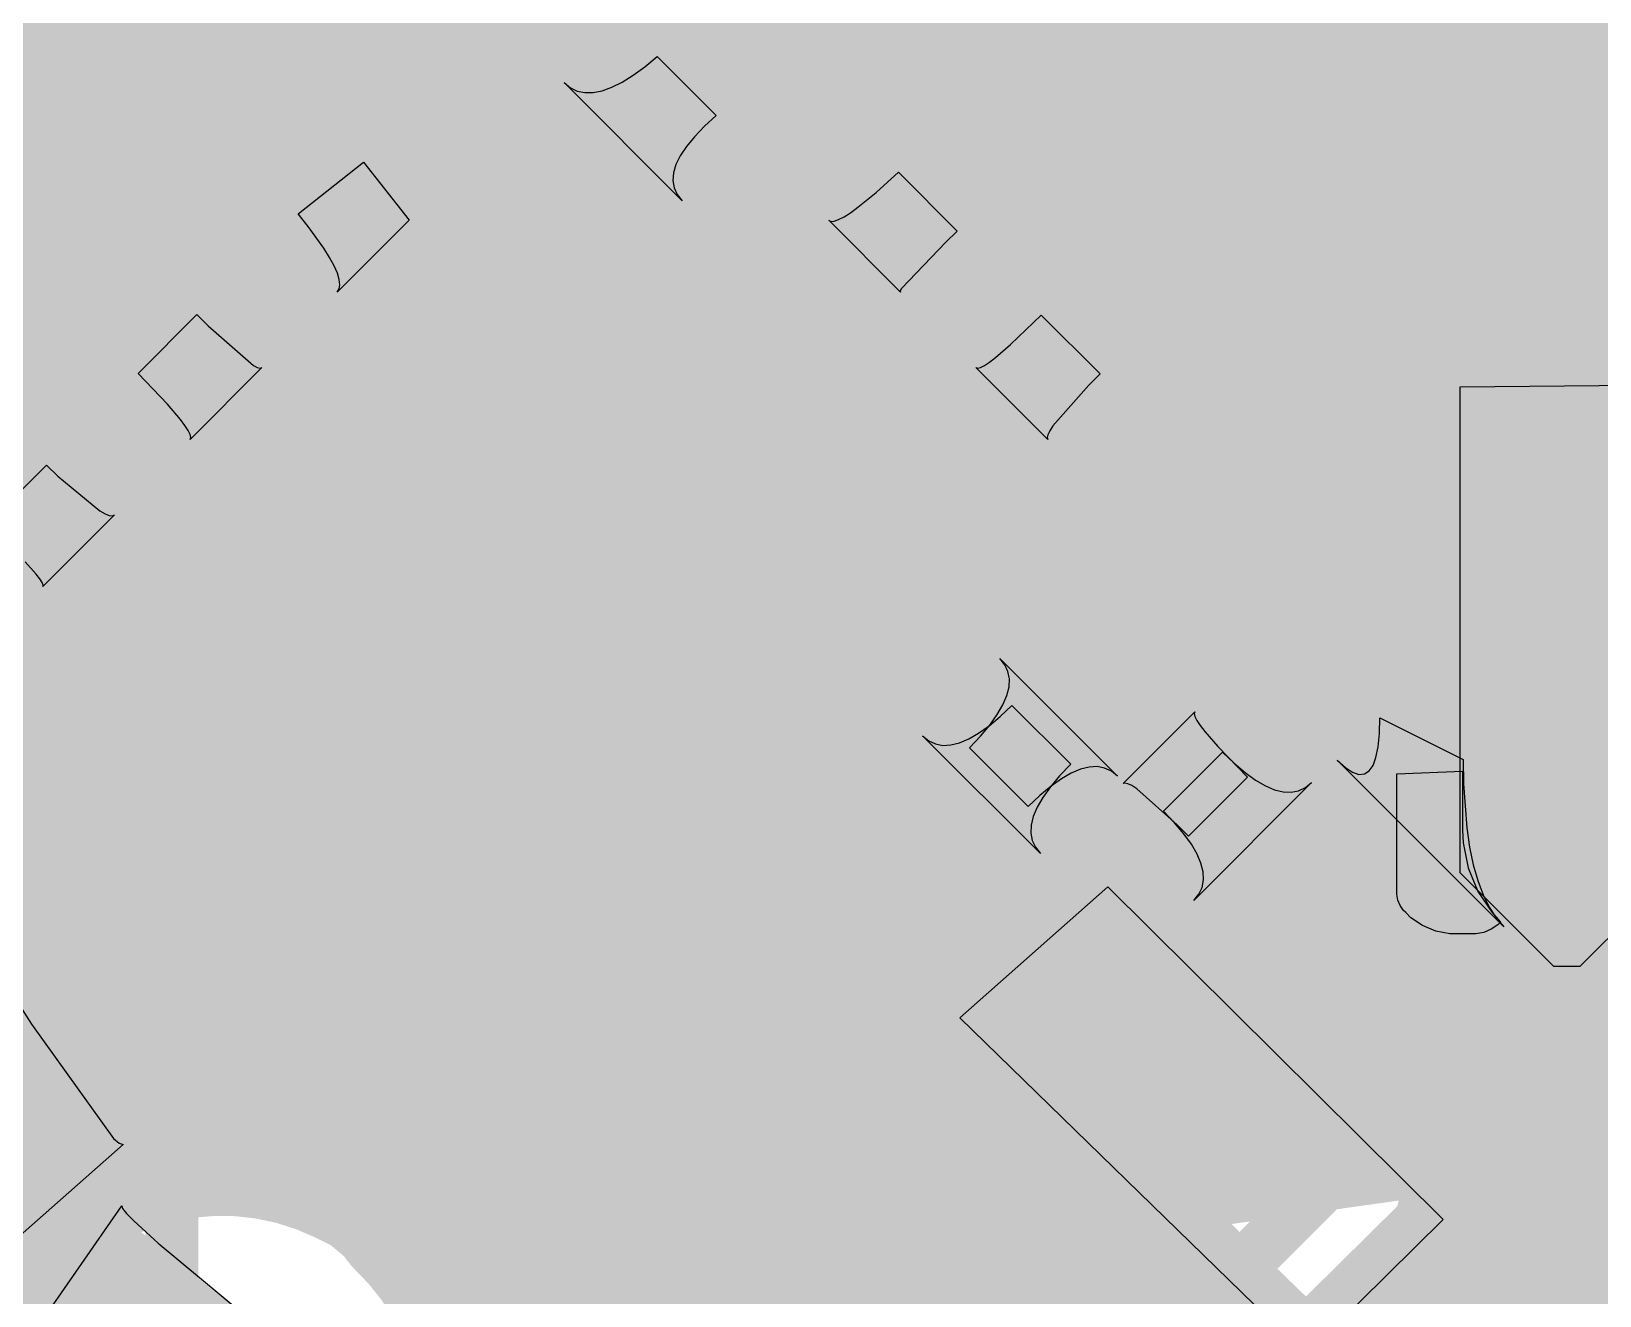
# Model space of a CAD drawing. Header units: millimetres. Extents: x 69.6 to 104.4, y 72.6 to 106.2.
# Drawn here: x 86.181 to 89.947, y 76.972 to 80.007 of the extents above; entities that cross this region are included whole.
import ezdxf

# ---------------------------------------------------------------- set-up
doc = ezdxf.new("R2010")
doc.units = ezdxf.units.MM
for name, color, linetype in [('BottomLayer', 5, 'Continuous'), ('KeepOutLayer', 6, 'Continuous'), ('MultiLayer', 9, 'Continuous'), ('TopLayer', 1, 'Continuous'), ('TopOverlay', 2, 'Continuous'), ('ViaHoleLayer', 16, 'Continuous')]:
    doc.layers.add(name, color=color, linetype=linetype)

# ---------------------------------------------------------------- blocks, each defined once
blk = doc.blocks.new('0402____3')
at = {"layer": 'TopLayer'}
for points in [[(-0.2499995, -0.2999994), (0.2499995, -0.2999994), (-0.2499995, 0.2999994), (0.2499995, 0.2999994)], [(0.7660005, -0.30000194), (1.2659995, -0.30000194), (0.7660005, 0.29999686), (1.2659995, 0.29999686)]]:
    blk.add_solid(points, dxfattribs=at)
at = {"layer": 'TopOverlay', "const_width": 0.127}
for points in [[(-0.36999926, 0.41000426), (-0.3700018, -0.4100068)], [(-0.36999926, 0.41000426), (-0.2500122, 0.41000426)], [(-0.270002, 0.41000426), (1.3400024, 0.41000172)], [(1.27000254, 0.4100068), (1.3800074, 0.4100068)], [(1.3800074, 0.4100068), (1.3800074, -0.4100068)], [(-0.3700018, -0.4100068), (-0.3400044, -0.41000172)], [(-0.3400044, -0.41000172), (-0.20000214, -0.41000426)], [(-0.31000954, -0.4100068), (1.3400024, -0.41000172)], [(1.2899898, -0.41000172), (1.3800074, -0.4100068)]]:
    blk.add_lwpolyline(points, dxfattribs=at)
at = {"layer": 'TopOverlay', "const_width": 0.0635}
for points in [[(-0.4017492599999999, 0.41000426, 1), (-0.33824926, 0.41000426, 1)], [(-0.4017492599999999, 0.41000426, 1), (-0.33824926, 0.41000426, 1)], [(-0.301752, 0.41000426, 1), (-0.238252, 0.41000426, 1)], [(-0.2817622, 0.41000426, 1), (-0.2182622, 0.41000426, 1)], [(1.23825254, 0.4100068, 1), (1.30175254, 0.4100068, 1)], [(1.3082524, 0.41000172, 1), (1.3717524, 0.41000172, 1)], [(1.3482574, 0.4100068, 1), (1.4117574, 0.4100068, 1)], [(1.3482574, 0.4100068, 1), (1.4117574, 0.4100068, 1)], [(-0.4017518, -0.4100068, 1), (-0.3382518, -0.4100068, 1)], [(-0.4017518, -0.4100068, 1), (-0.3382518, -0.4100068, 1)], [(-0.3717544, -0.41000172, 1), (-0.3082544, -0.41000172, 1)], [(-0.3717544, -0.41000172, 1), (-0.3082544, -0.41000172, 1)], [(-0.34175954, -0.4100068, 1), (-0.27825954, -0.4100068, 1)], [(-0.23175214, -0.41000426, 1), (-0.16825214, -0.41000426, 1)], [(1.2582398, -0.41000172, 1), (1.3217398, -0.41000172, 1)], [(1.3082524, -0.41000172, 1), (1.3717524, -0.41000172, 1)], [(1.3482574, -0.4100068, 1), (1.4117574, -0.4100068, 1)], [(1.3482574, -0.4100068, 1), (1.4117574, -0.4100068, 1)]]:
    blk.add_lwpolyline(points, format="xyb", close=True, dxfattribs=at)
blk = doc.blocks.new('0402____14')
at = {"layer": 'TopLayer'}
for points in [[(-0.2499995, -0.2999994), (0.2499995, -0.2999994), (-0.2499995, 0.2999994), (0.2499995, 0.2999994)], [(0.7660005, -0.30000194), (1.2659995, -0.30000194), (0.7660005, 0.29999686), (1.2659995, 0.29999686)]]:
    blk.add_solid(points, dxfattribs=at)
at = {"layer": 'TopOverlay', "const_width": 0.127}
for points in [[(-0.36999926, 0.41000426), (-0.3700018, -0.4100068)], [(-0.36999926, 0.41000426), (-0.2500122, 0.41000426)], [(-0.270002, 0.41000426), (1.3400024, 0.41000172)], [(1.27000254, 0.4100068), (1.3800074, 0.4100068)], [(1.3800074, 0.4100068), (1.3800074, -0.4100068)], [(-0.3700018, -0.4100068), (-0.3400044, -0.41000172)], [(-0.3400044, -0.41000172), (-0.20000214, -0.41000426)], [(-0.31000954, -0.4100068), (1.3400024, -0.41000172)], [(1.2899898, -0.41000172), (1.3800074, -0.4100068)]]:
    blk.add_lwpolyline(points, dxfattribs=at)
at = {"layer": 'TopOverlay', "const_width": 0.0635}
for points in [[(-0.4017492599999999, 0.41000426, 1), (-0.33824926, 0.41000426, 1)], [(-0.4017492599999999, 0.41000426, 1), (-0.33824926, 0.41000426, 1)], [(-0.301752, 0.41000426, 1), (-0.238252, 0.41000426, 1)], [(-0.2817622, 0.41000426, 1), (-0.2182622, 0.41000426, 1)], [(1.23825254, 0.4100068, 1), (1.30175254, 0.4100068, 1)], [(1.3082524, 0.41000172, 1), (1.3717524, 0.41000172, 1)], [(1.3482574, 0.4100068, 1), (1.4117574, 0.4100068, 1)], [(1.3482574, 0.4100068, 1), (1.4117574, 0.4100068, 1)], [(-0.4017518, -0.4100068, 1), (-0.3382518, -0.4100068, 1)], [(-0.4017518, -0.4100068, 1), (-0.3382518, -0.4100068, 1)], [(-0.3717544, -0.41000172, 1), (-0.3082544, -0.41000172, 1)], [(-0.3717544, -0.41000172, 1), (-0.3082544, -0.41000172, 1)], [(-0.34175954, -0.4100068, 1), (-0.27825954, -0.4100068, 1)], [(-0.23175214, -0.41000426, 1), (-0.16825214, -0.41000426, 1)], [(1.2582398, -0.41000172, 1), (1.3217398, -0.41000172, 1)], [(1.3082524, -0.41000172, 1), (1.3717524, -0.41000172, 1)], [(1.3482574, -0.4100068, 1), (1.4117574, -0.4100068, 1)], [(1.3482574, -0.4100068, 1), (1.4117574, -0.4100068, 1)]]:
    blk.add_lwpolyline(points, format="xyb", close=True, dxfattribs=at)
blk = doc.blocks.new('0402____24')
at = {"layer": 'TopLayer'}
for points in [[(-0.2499995, -0.2999994), (0.2499995, -0.2999994), (-0.2499995, 0.2999994), (0.2499995, 0.2999994)], [(0.7660005, -0.30000194), (1.2659995, -0.30000194), (0.7660005, 0.29999686), (1.2659995, 0.29999686)]]:
    blk.add_solid(points, dxfattribs=at)
at = {"layer": 'TopOverlay', "const_width": 0.127}
for points in [[(-0.36999926, 0.41000426), (-0.2500122, 0.41000426)], [(-0.36999926, -0.4100068), (-0.36999926, 0.41000426)], [(-0.270002, 0.41000426), (1.3400024, 0.41000172)], [(1.27000254, 0.41000426), (1.3800074, 0.41000426)], [(1.3800074, -0.4100068), (1.3800074, 0.41000426)], [(-0.36999926, -0.4100068), (-0.3400044, -0.41000172)], [(-0.3400044, -0.41000172), (-0.20000214, -0.41000426)], [(-0.31000954, -0.4100068), (1.3400024, -0.41000426)], [(1.28999234, -0.41000172), (1.3800074, -0.4100068)]]:
    blk.add_lwpolyline(points, dxfattribs=at)
at = {"layer": 'TopOverlay', "const_width": 0.0635}
for points in [[(-0.4017492599999999, 0.41000426, 1), (-0.33824926, 0.41000426, 1)], [(-0.4017492599999999, 0.41000426, 1), (-0.33824926, 0.41000426, 1)], [(-0.301752, 0.41000426, 1), (-0.238252, 0.41000426, 1)], [(-0.2817622, 0.41000426, 1), (-0.2182622, 0.41000426, 1)], [(1.23825254, 0.41000426, 1), (1.30175254, 0.41000426, 1)], [(1.3082524, 0.41000172, 1), (1.3717524, 0.41000172, 1)], [(1.3482574, 0.41000426, 1), (1.4117574, 0.41000426, 1)], [(1.3482574, 0.41000426, 1), (1.4117574, 0.41000426, 1)], [(-0.4017492599999999, -0.4100068, 1), (-0.33824926, -0.4100068, 1)], [(-0.4017492599999999, -0.4100068, 1), (-0.33824926, -0.4100068, 1)], [(-0.3717544, -0.41000172, 1), (-0.3082544, -0.41000172, 1)], [(-0.3717544, -0.41000172, 1), (-0.3082544, -0.41000172, 1)], [(-0.34175954, -0.4100068, 1), (-0.27825954, -0.4100068, 1)], [(-0.23175214, -0.41000426, 1), (-0.16825214, -0.41000426, 1)], [(1.25824234, -0.41000172, 1), (1.32174234, -0.41000172, 1)], [(1.3082524, -0.41000426, 1), (1.3717524, -0.41000426, 1)], [(1.3482574, -0.4100068, 1), (1.4117574, -0.4100068, 1)], [(1.3482574, -0.4100068, 1), (1.4117574, -0.4100068, 1)]]:
    blk.add_lwpolyline(points, format="xyb", close=True, dxfattribs=at)
blk = doc.blocks.new('LGA12_27')
at = {"layer": 'TopLayer'}
for points in [[(-0.37497766, 0.6375171399999999), (-0.12499086, 0.6375171399999999), (-0.37497766, 1.08750354), (-0.12499086, 1.08750354)], [(0.12496292, 0.6375171399999999), (0.37494972, 0.6375171399999999), (0.12496292, 1.08750354), (0.37494972, 1.08750354)], [(-0.6374892, 0.6250178), (-0.6374892, 0.8750045999999999), (-1.0874756, 0.6250178), (-1.0874756, 0.8750045999999999)], [(1.08749846, 0.62501526), (1.08749846, 0.8750020599999999), (0.6375120599999999, 0.62501526), (0.6375120599999999, 0.8750020599999999)], [(-0.63754508, 0.12499086), (-0.63754508, 0.37497766), (-1.08753148, 0.12499086), (-1.08753148, 0.37497766)], [(1.08749846, 0.12501626), (1.08749846, 0.37500306), (0.6375120599999999, 0.12501626), (0.6375120599999999, 0.37500306)], [(-0.63754254, -0.37497766), (-0.63754254, -0.12499086), (-1.08752894, -0.37497766), (-1.08752894, -0.12499086)], [(1.08747306, -0.3750055999999999), (1.08747306, -0.1250188), (0.63748666, -0.3750055999999999), (0.63748666, -0.1250188)], [(-0.6375171399999999, -0.8749766599999999), (-0.6375171399999999, -0.62498986), (-1.08750354, -0.8749766599999999), (-1.08750354, -0.62498986)], [(-0.12502134, -0.6375145999999999), (-0.37500814, -0.6375145999999999), (-0.12502134, -1.087501), (-0.37500814, -1.087501)], [(0.37500306, -0.6375145999999999), (0.12501626, -0.6375145999999999), (0.37500306, -1.087501), (0.12501626, -1.087501)], [(1.087501, -0.8749766599999999), (1.087501, -0.62498986), (0.6375145999999999, -0.8749766599999999), (0.6375145999999999, -0.62498986)]]:
    blk.add_solid(points, dxfattribs=at)
at = {"layer": 'TopOverlay', "const_width": 0.0999998}
for points in [[(-1.1500104, -1.15000786), (-1.14999008, 1.1500104)], [(-1.14999008, 1.1500104), (1.15000786, 1.1500104)], [(1.14996214, -1.14999262), (1.15000786, 1.1500104)], [(-1.1500104, -1.15000786), (1.14996214, -1.14999262)]]:
    blk.add_lwpolyline(points, dxfattribs=at)
at = {"layer": 'TopOverlay'}
for points, const_width in [([(1.12500918, 1.1500104, 1), (1.17500654, 1.1500104, 1)], 0.0499999), ([(1.12500918, 1.1500104, 1), (1.17500654, 1.1500104, 1)], 0.0499999), ([(-1.40000228, 0.8000009399999999, 1), (-1.60000188, 0.8000009399999999, 1)], 0.254), ([(-1.46350228, 0.8000009399999999, 1), (-1.33650228, 0.8000009399999999, 1)], 0.127)]:
    blk.add_lwpolyline(points, format="xyb", close=True, dxfattribs=dict(at, const_width=const_width))
blk = doc.blocks.new('CR2032_B_31')
at = {"layer": 'BottomLayer', "const_width": 8.49999824}
blk.add_lwpolyline([(-4.25000166, 2.54e-06, 1), (4.249996579999999, 2.54e-06, 1)], format="xyb", close=True, dxfattribs=at)

msp = doc.modelspace()

# ---------------------------------------------------------------- linework, layer by layer
at = {"layer": 'BottomLayer'}
for points, const_width in [([(83.49471998, 77.27221019999999), (96.7358492, 90.51333942)], 0.1999996), ([(79.54329786, 90.44478482), (91.66594061999999, 78.32214205999999)], 0.1999996), ([(83.72023641999999, 77.21488493999999), (96.87314635999999, 90.36779487999999)], 0.1999996), ([(79.44032879999999, 90.26491218), (91.35621809999999, 78.34902288)], 0.1999996), ([(83.9493368, 77.16114361999999), (97.01044352, 90.22225033999999)], 0.1999996), ([(79.33736228, 90.08503699999999), (91.15017329999999, 78.27222597999999)], 0.1999996), ([(84.18214812, 77.11111324), (97.14774067999998, 90.07670579999998)], 0.1999996), ([(84.37357521999999, 77.01969864), (97.28503784, 89.93116126)], 0.1999996), ([(79.23439322, 89.90516436), (90.99363056, 78.14592702)], 0.1999996), ([(84.48026537999999, 76.8435471), (97.42233753999999, 89.78561925999999)], 0.1999996), ([(79.15660826, 89.70010762), (90.84539362, 78.01132226)], 0.1999996), ([(84.45603123999999, 76.53647126), (97.55963469999999, 89.64007471999999)], 0.1999996), ([(79.10960048, 89.46427369999999), (90.69715667999999, 77.87671749999998)], 0.1999996), ([(84.44929262, 76.24689093999999), (97.69693185999999, 89.49453017999998)], 0.1999996), ([(84.69268557999999, 76.2074422), (97.83422902, 89.34898564)], 0.1999996), ([(79.06259016, 89.22844232), (90.54891973999999, 77.74211274)], 0.1999996), ([(84.94010698, 76.1720219), (97.97152872, 89.20344363999999)], 0.1999996), ([(85.19172446, 76.14079767999999), (98.10882588, 89.05789909999999)], 0.1999996), ([(79.01558238, 88.9926084), (90.4006828, 77.60750798)], 0.1999996), ([(86.59595329999999, 77.26218482), (98.24612304, 88.91235456)], 0.1999996), ([(78.9685746, 88.75677448), (90.20105912, 77.52428995999999)], 0.1999996), ([(86.84443642, 77.22782624), (98.38342019999999, 88.76681002)], 0.1999996), ([(87.03696334, 77.13751146), (98.52071735999999, 88.62126547999999)], 0.1999996), ([(78.92156428, 88.5209431), (89.98552234, 77.45698503999999)], 0.1999996), ([(78.8745565, 88.28510917999999), (89.76998556, 77.38968012)], 0.1999996), ([(78.82754618, 88.0492778), (89.55445131999998, 77.32237265999998)], 0.1999996), ([(78.7805384, 87.81344388), (89.31395904, 77.28002323999999)], 0.1999996), ([(78.73353062, 87.57760995999999), (89.06592042, 77.24522015999999)], 0.1999996), ([(87.28308934, 77.10079576), (97.67790472, 87.49561114)], 0.1999996), ([(78.6865203, 87.34177858), (88.8178818, 77.21041708)], 0.1999996), ([(87.55570245999999, 77.09056718), (97.69333267999998, 87.2281974)], 0.1999996), ([(78.67452388, 87.0709333), (88.56984064, 77.17561654)], 0.1999996), ([(87.82831558, 77.08033859999999), (97.76667518, 87.0186982)], 0.1999996), ([(88.14712114, 77.11630246), (97.87866378, 86.8478451)], 0.1999996), ([(78.69277123999998, 86.76984424), (88.32180201999999, 77.14081345999999)], 0.1999996), ([(88.47612733999999, 77.16246696), (98.02400258, 86.7103422)], 0.1999996), ([(88.805131, 77.20862892), (98.20525698, 86.6087549)], 0.1999996), ([(89.46314086, 77.30095537999999), (98.72339919999999, 86.56121372)], 0.1999996), ([(89.86409256, 77.41906537999999), (99.01500898, 86.5699818)], 0.1999996), ([(89.1341372, 77.25479341999998), (98.42624205999999, 86.54689828)], 0.1999996), ([(78.7110186, 86.46875517999999), (88.0737634, 77.10601038)], 0.1999996), ([(78.72926595999999, 86.16766611999999), (87.81613628, 77.08079579999999)], 0.1999996), ([(78.74751332, 85.86657706), (87.52226843999999, 77.09182193999999)], 0.1999996), ([(78.67421399999999, 85.65703468), (87.2284006, 77.10284808)], 0.1999996), ([(78.46297743999999, 85.58542953999999), (86.80900849999999, 77.23939847999999)], 0.1999996), ([(78.25174088, 85.51382439999999), (86.51479268, 77.25077259999999)], 0.1999996), ([(78.04050686, 85.44221671999999), (86.31402854, 77.16869504)], 0.1999996), ([(77.82779964, 85.37208224), (86.1654995, 77.03438238)], 0.1999996), ([(89.50440824, 77.30674658), (90.36563842, 77.57568432)], 0.1999996), ([(87.87762968, 77.07848948), (89.50440824, 77.30674658)], 0.1999996), ([(86.90494176, 77.20217224), (87.09772776, 77.10775027999999)], 0.1999996), ([(89.63727055999999, 76.71547267999999), (90.67296064, 77.03889088)], 0.499999), ([(87.09772776, 77.10775027999999), (87.87762968, 77.07848948)], 0.1999996)]:
    msp.add_lwpolyline(points, dxfattribs=dict(at, const_width=const_width))
for points, const_width in [([(87.52305838, 78.60328704, 1), (87.74805665999999, 78.60328704, 1)], 0.22499828), ([(87.53438677999999, 77.90877484, 1), (87.75938506, 77.90877484, 1)], 0.22499828), ([(89.93552243999999, 77.45698503999999, 1), (90.03552223999999, 77.45698503999999, 1)], 0.0999998), ([(89.81409265999999, 77.41906537999999, 1), (89.91409245999999, 77.41906537999999, 1)], 0.0999998), ([(89.71998565999999, 77.38968012, 1), (89.81998546, 77.38968012, 1)], 0.0999998), ([(89.41314095999999, 77.30095537999999, 1), (89.51314076, 77.30095537999999, 1)], 0.0999998), ([(89.45440833999999, 77.30674658, 1), (89.55440813999999, 77.30674658, 1)], 0.0999998), ([(89.45440833999999, 77.30674658, 1), (89.55440813999999, 77.30674658, 1)], 0.0999998), ([(89.50445142, 77.32237265999998, 1), (89.60445122, 77.32237265999998, 1)], 0.0999998), ([(86.5459534, 77.26218482, 1), (86.6459532, 77.26218482, 1)], 0.0999998), ([(89.26395914, 77.28002323999999, 1), (89.36395893999999, 77.28002323999999, 1)], 0.0999998), ([(86.46479278, 77.25077259999999, 1), (86.56479257999999, 77.25077259999999, 1)], 0.0999998), ([(86.7590086, 77.23939847999999, 1), (86.8590084, 77.23939847999999, 1)], 0.0999998), ([(86.79443651999999, 77.22782624, 1), (86.89443632, 77.22782624, 1)], 0.0999998), ([(89.01592052, 77.24522015999999, 1), (89.11592032, 77.24522015999999, 1)], 0.0999998), ([(89.0841373, 77.25479341999998, 1), (89.1841371, 77.25479341999998, 1)], 0.0999998), ([(86.85494186, 77.20217224, 1), (86.95494165999999, 77.20217224, 1)], 0.0999998), ([(86.85494186, 77.20217224, 1), (86.95494165999999, 77.20217224, 1)], 0.0999998), ([(88.7551311, 77.20862892, 1), (88.85513089999999, 77.20862892, 1)], 0.0999998), ([(88.76788189999999, 77.21041708, 1), (88.8678817, 77.21041708, 1)], 0.0999998), ([(86.26402863999999, 77.16869504, 1), (86.36402844, 77.16869504, 1)], 0.0999998), ([(88.42612744, 77.16246696, 1), (88.52612724, 77.16246696, 1)], 0.0999998), ([(88.51984073999999, 77.17561654, 1), (88.61984054, 77.17561654, 1)], 0.0999998), ([(86.98696344, 77.13751146, 1), (87.08696323999999, 77.13751146, 1)], 0.0999998), ([(87.04772786, 77.10775027999999, 1), (87.14772765999999, 77.10775027999999, 1)], 0.0999998), ([(87.04772786, 77.10775027999999, 1), (87.14772765999999, 77.10775027999999, 1)], 0.0999998), ([(88.02376349999999, 77.10601038, 1), (88.1237633, 77.10601038, 1)], 0.0999998), ([(88.09712124, 77.11630246, 1), (88.19712103999998, 77.11630246, 1)], 0.0999998), ([(88.27180212, 77.14081345999999, 1), (88.37180192, 77.14081345999999, 1)], 0.0999998), ([(87.1784007, 77.10284808, 1), (87.2784005, 77.10284808, 1)], 0.0999998), ([(87.23308943999999, 77.10079576, 1), (87.33308923999999, 77.10079576, 1)], 0.0999998), ([(87.47226854, 77.09182193999999, 1), (87.57226834, 77.09182193999999, 1)], 0.0999998), ([(87.50570255999999, 77.09056718, 1), (87.60570236, 77.09056718, 1)], 0.0999998), ([(87.76613637999999, 77.08079579999999, 1), (87.86613618, 77.08079579999999, 1)], 0.0999998), ([(87.77831568, 77.08033859999999, 1), (87.87831548, 77.08033859999999, 1)], 0.0999998), ([(87.82762978, 77.07848948, 1), (87.92762957999999, 77.07848948, 1)], 0.0999998), ([(87.82762978, 77.07848948, 1), (87.92762957999999, 77.07848948, 1)], 0.0999998), ([(86.11549959999999, 77.03438238, 1), (86.2154994, 77.03438238, 1)], 0.0999998)]:
    msp.add_lwpolyline(points, format="xyb", close=True, dxfattribs=dict(at, const_width=const_width))
at = {"layer": 'BottomLayer', "const_width": 0.1999996}
msp.add_lwpolyline([(86.03682309999999, 76.70305207999999, -0.5316124251713423), (86.90494176, 77.20217224)], format="xyb", dxfattribs=at)
at = {"layer": 'KeepOutLayer', "const_width": 0.127}
msp.add_lwpolyline([(100.13922568, 86.26849396, -0.404026225835157), (83.96924532, 75.96707946)], format="xyb", dxfattribs=at)
at = {"layer": 'MultiLayer', "const_width": 0.22499828}
for points in [[(87.52305838, 78.60328704, 1), (87.74805665999999, 78.60328704, 1)], [(87.53438677999999, 77.90877484, 1), (87.75938506, 77.90877484, 1)]]:
    msp.add_lwpolyline(points, format="xyb", close=True, dxfattribs=at)
at = {"layer": 'TopLayer'}
for p, q in [((87.62610618, 79.90182902), (87.65420366, 79.92244111999999)), ((87.65420366, 79.92244111999999), (87.68394198, 79.94714262)), ((87.68394198, 79.94714262), (87.82567652, 79.80540807999999)), ((87.74388597999999, 79.60067138), (87.46041944, 79.88413792)), ((87.46041944, 79.88413792), (87.47538512, 79.8720399)), ((87.57483374, 79.87287302), (87.59964953999999, 79.88530632)), ((87.59964953999999, 79.88530632), (87.62610618, 79.90182902)), ((87.47538512, 79.8720399), (87.49199164, 79.8640262)), ((87.49199164, 79.8640262), (87.510239, 79.86010444)), ((87.510239, 79.86010444), (87.53012974, 79.86027207999999)), ((87.53012974, 79.86027207999999), (87.55166132, 79.86452912)), ((87.55166132, 79.86452912), (87.57483374, 79.87287302)), ((87.82567652, 79.80540807999999), (87.79735552, 79.77928926)), ((87.79735552, 79.77928926), (87.77350999999999, 79.75442519999999)), ((87.75413996, 79.7308159), (87.7392454, 79.70846135999999)), ((87.77350999999999, 79.75442519999999), (87.75413996, 79.7308159)), ((86.82197519999998, 79.56889089999999), (86.97853826, 79.69334836)), ((86.97853826, 79.69334836), (87.08801734, 79.55370424)), ((87.7392454, 79.70846135999999), (87.72882886000001, 79.68735904)), ((87.7228878, 79.66751401999998), (87.72142222, 79.64892121999999)), ((87.72882886000001, 79.68735904), (87.7228878, 79.66751401999998)), ((88.20961783999999, 79.62067387999998), (88.26315595999999, 79.66889324)), ((88.26315595999999, 79.66889324), (88.40466698, 79.52738221999999)), ((87.72142222, 79.64892121999999), (87.72443466, 79.63158317999999)), ((87.72443466, 79.63158317999999), (87.73192257999999, 79.6154999)), ((88.16610256, 79.58504276), (88.20961783999999, 79.62067387999998)), ((87.73192257999999, 79.6154999), (87.74388597999999, 79.60067138)), ((88.14810412, 79.57194906), (88.16610256, 79.58504276)), ((86.84550576, 79.53899002), (86.82197519999998, 79.56889089999999)), ((87.08801734, 79.55370424), (86.9155615, 79.3812484)), ((88.26815721999999, 79.38123062), (88.09570138, 79.55368646)), ((88.09570138, 79.55368646), (88.10117, 79.55104485999999)), ((88.10117, 79.55104485999999), (88.10914306, 79.55155031999999)), ((88.10914306, 79.55155031999999), (88.11962564, 79.55520283999999)), ((88.11962564, 79.55520283999999), (88.13261012, 79.56200242)), ((88.13261012, 79.56200242), (88.14810412, 79.57194906)), ((86.88312062, 79.48661014), (86.84550576, 79.53899002)), ((88.40466698, 79.52738221999999), (88.37695557999999, 79.50139039999999)), ((86.89720492, 79.46413367999999), (86.88312062, 79.48661014)), ((88.37695557999999, 79.50139039999999), (88.270461, 79.39023492)), ((86.90813708, 79.44413118), (86.89720492, 79.46413367999999)), ((86.91592218, 79.42660518), (86.90813708, 79.44413118)), ((86.92055513999999, 79.41155314), (86.91592218, 79.42660518)), ((86.92037479999999, 79.38887602), (86.92204104, 79.3989776)), ((86.92204104, 79.3989776), (86.92055513999999, 79.41155314)), ((88.270461, 79.39023492), (88.26774574, 79.38446911999999)), ((86.9155615, 79.3812484), (86.92037479999999, 79.38887602)), ((88.26774574, 79.38446911999999), (88.26815721999999, 79.38123062)), ((86.43732776, 79.18585128), (86.57874987999999, 79.3272734)), ((86.57874987999999, 79.3272734), (86.60566118, 79.30044592)), ((88.53262964, 79.25535076), (88.60615247999999, 79.32607706)), ((88.60615247999999, 79.32607706), (88.74757206, 79.18465747999998)), ((86.60566118, 79.30044592), (86.71421824, 79.20535848)), ((88.49620603999999, 79.22389032), (88.53262964, 79.25535076)), ((86.71421824, 79.20535848), (86.72349432, 79.20049184)), ((88.46045554, 79.20024545999999), (88.46985608, 79.20498764)), ((88.46985608, 79.20498764), (88.48177122, 79.21287179999999)), ((88.48177122, 79.21287179999999), (88.49620603999999, 79.22389032)), ((86.50770861999999, 79.11198554), (86.43732776, 79.18585128)), ((86.73448744, 79.20017179999999), (86.5620316, 79.02771596)), ((86.72349432, 79.20049184), (86.73025071999999, 79.19876464)), ((86.73025071999999, 79.19876464), (86.73448744, 79.20017179999999)), ((88.62166934, 79.02771849999999), (88.4492135, 79.20017434)), ((88.4492135, 79.20017434), (88.45357722, 79.19864018)), ((88.45357722, 79.19864018), (88.46045554, 79.20024545999999)), ((88.74757206, 79.18465747999998), (88.72085888, 79.15763188)), ((88.72085888, 79.15763188), (88.6343668, 79.06027621999999)), ((89.61261223999999, 79.15406318), (90.05391945999999, 79.1580967)), ((89.61261223999999, 77.98667156), (89.61261223999999, 79.15406318)), ((86.53893029999999, 79.07532318), (86.50770861999999, 79.11198554)), ((86.54982944, 79.06076898), (86.53893029999999, 79.07532318)), ((86.55758913999999, 79.04872938), (86.54982944, 79.06076898)), ((88.6343668, 79.06027621999999), (88.62648263999999, 79.04836107999999)), ((86.56221194, 79.03920946), (86.55758913999999, 79.04872938)), ((86.5620316, 79.02771596), (86.56369022, 79.03220413999999)), ((86.56369022, 79.03220413999999), (86.56221194, 79.03920946)), ((88.62174046, 79.03896054), (88.62013517999999, 79.03208222)), ((88.62013517999999, 79.03208222), (88.62166934, 79.02771849999999)), ((88.62648263999999, 79.04836107999999), (88.62174046, 79.03896054)), ((86.07554286, 78.82395462), (86.21700562, 78.96541737999999)), ((86.21700562, 78.96541737999999), (86.24469669999999, 78.93938238)), ((86.24469669999999, 78.93938238), (86.34549659999999, 78.85638787999999)), ((86.38095245999999, 78.84660125999999), (86.20849661999999, 78.67414541999999)), ((86.34549659999999, 78.85638787999999), (86.35812548, 78.84922508)), ((86.35812548, 78.84922508), (86.36824483999999, 78.84520426)), ((86.36824483999999, 78.84520426), (86.37585468, 78.8443305)), ((86.37585468, 78.8443305), (86.38095245999999, 78.84660125999999)), ((86.19287815999999, 78.70376943999999), (86.1662869, 78.73373127999999)), ((86.2014786, 78.69257565999999), (86.19287815999999, 78.70376943999999)), ((86.20694721999999, 78.68390663999999), (86.2014786, 78.69257565999999)), ((86.20928656, 78.67776491999999), (86.20694721999999, 78.68390663999999)), ((86.20849661999999, 78.67414541999999), (86.20928656, 78.67776491999999)), ((88.51859359999999, 78.48679502), (88.50659463999999, 78.50166671999999)), ((88.50659463999999, 78.50166671999999), (88.78943634, 78.21882502)), ((88.52630758, 78.4704679), (88.51859359999999, 78.48679502)), ((88.52973404, 78.45268281999999), (88.52630758, 78.4704679)), ((88.52887806, 78.43343977999999), (88.52973404, 78.45268281999999)), ((88.51430354, 78.39058236), (88.52373456, 78.41273878)), ((88.52373456, 78.41273878), (88.52887806, 78.43343977999999)), ((88.50058754, 78.36696798), (88.51430354, 78.39058236)), ((88.50748618, 78.36255346), (88.53547444, 78.3891244)), ((88.53547444, 78.3891244), (88.67689401999999, 78.24770482)), ((88.80279927999999, 78.2011517), (88.97525512, 78.37360754)), ((88.97525512, 78.37360754), (88.97372096, 78.36924382)), ((88.45588608, 78.32226651999999), (88.48095842, 78.3402675)), ((88.4603006, 78.31536788), (88.48258655999999, 78.34189563999999)), ((88.48095842, 78.3402675), (88.50748618, 78.36255346)), ((88.48258655999999, 78.34189563999999), (88.50058754, 78.36696798)), ((88.97372096, 78.36924382), (88.97532624, 78.3623655)), ((88.97532624, 78.3623655), (88.98006842, 78.35296496)), ((88.98006842, 78.35296496), (88.98795258, 78.34104982)), ((88.98795258, 78.34104982), (88.9989711, 78.32661499999999)), ((89.4182616, 78.3215096), (89.41928268, 78.35930734)), ((89.41928268, 78.35930734), (89.61928228, 78.25930754)), ((88.60402904, 78.03341772), (88.32118734, 78.31625942)), ((88.32118734, 78.31625942), (88.33605904, 78.30426046)), ((88.33605904, 78.30426046), (88.35238616, 78.29654648)), ((88.38941428, 78.293976), (88.41011527999999, 78.29911949999999)), ((88.41011527999999, 78.29911949999999), (88.4322717, 78.30855052)), ((88.4322717, 78.30855052), (88.45588608, 78.32226651999999)), ((88.43372966, 78.28737962), (88.4603006, 78.31536788)), ((88.9989711, 78.32661499999999), (89.03043154, 78.2901914)), ((89.41519582, 78.28984088), (89.4182616, 78.3215096)), ((88.35238616, 78.29654648), (88.37017123999999, 78.29312002)), ((88.37017123999999, 78.29312002), (88.38941428, 78.293976)), ((88.57514924, 78.14596003999999), (88.43372966, 78.28737962)), ((88.89977393999999, 78.13521329999999), (89.04119352, 78.27663288)), ((89.03043154, 78.2901914), (89.10115784, 78.21666855999999)), ((89.04119352, 78.27663288), (89.06918178, 78.25006194)), ((89.40293777999999, 78.24489304), (89.41008787999999, 78.26430372)), ((89.41008787999999, 78.26430372), (89.41519582, 78.28984088)), ((88.67689401999999, 78.24770482), (88.65032307999999, 78.21971656)), ((88.67835197999999, 78.22653392), (88.65473759999999, 78.21281791999999)), ((88.70050839999999, 78.23596493999999), (88.67835197999999, 78.22653392)), ((88.7212094, 78.24110843999999), (88.70050839999999, 78.23596493999999)), ((88.74045243999998, 78.24196442), (88.7212094, 78.24110843999999)), ((88.75823752, 78.23853795999999), (88.74045243999998, 78.24196442)), ((88.77456464, 78.23082398), (88.75823752, 78.23853795999999)), ((88.78943634, 78.21882502), (88.77456464, 78.23082398)), ((89.06918178, 78.25006194), (89.09570953999999, 78.22777597999999)), ((89.09570953999999, 78.22777597999999), (89.12078188, 78.209775)), ((89.71712562, 77.85715188), (89.31712642, 78.25715108)), ((89.31712642, 78.25715108), (89.3365371, 78.23978509999999)), ((89.3365371, 78.23978509999999), (89.35390308, 78.22854814)), ((89.35390308, 78.22854814), (89.36922689999999, 78.2234402)), ((89.36922689999999, 78.2234402), (89.38250602, 78.22446382)), ((89.38250602, 78.22446382), (89.39374297999998, 78.23161392)), ((89.39374297999998, 78.23161392), (89.40293777999999, 78.24489304)), ((89.46009031999999, 78.22497436), (89.6179564, 78.23091287999999)), ((89.46009031999999, 77.94302928), (89.46009031999999, 78.22497436)), ((89.6179564, 78.23091287999999), (89.6179564, 78.08952886)), ((89.61928228, 78.25930754), (89.62026017999999, 78.20050908)), ((88.62966526, 78.19481694), (88.6031375, 78.17253098)), ((88.62803711999999, 78.1931888), (88.61003614, 78.16811646)), ((88.65032307999999, 78.21971656), (88.62803711999999, 78.1931888)), ((88.65473759999999, 78.21281791999999), (88.62966526, 78.19481694)), ((88.80716299999999, 78.20268586), (88.80279927999999, 78.2011517)), ((88.81404131999999, 78.20108058), (88.80716299999999, 78.20268586)), ((88.82344185999999, 78.1963384), (88.81404131999999, 78.20108058)), ((88.83535699999999, 78.18845424), (88.82344185999999, 78.1963384)), ((88.93271265999999, 78.10196216), (88.83535699999999, 78.18845424)), ((89.10115784, 78.21666855999999), (88.95973826, 78.07524898)), ((89.25548062, 78.2037679), (88.97263892, 77.9209262)), ((89.12078188, 78.209775), (89.14439626, 78.19605899999999)), ((89.14439626, 78.19605899999999), (89.16655268, 78.18662798)), ((89.16655268, 78.18662798), (89.18725368, 78.18148448)), ((89.2242818, 78.18405496), (89.24060891999999, 78.19176894)), ((89.24060891999999, 78.19176894), (89.25548062, 78.2037679)), ((89.62026017999999, 78.20050908), (89.62808845999999, 78.09530228)), ((88.6031375, 78.17253098), (88.57514924, 78.14596003999999)), ((88.61003614, 78.16811646), (88.59632014, 78.14450208)), ((89.18725368, 78.18148448), (89.20649671999999, 78.1806285)), ((89.20649671999999, 78.1806285), (89.2242818, 78.18405496)), ((88.58688912, 78.12234566), (88.58174561999999, 78.10164466)), ((88.59632014, 78.14450208), (88.58688912, 78.12234566)), ((88.92634487999999, 78.10722503999999), (88.89977393999999, 78.13521329999999)), ((88.58174561999999, 78.10164466), (88.58088964, 78.08240162)), ((88.58088964, 78.08240162), (88.5843161, 78.06461653999999)), ((88.94863083999999, 78.08069728), (88.92634487999999, 78.10722503999999)), ((88.95973826, 78.07524898), (88.93271265999999, 78.10196216)), ((88.96663182, 78.05562494), (88.94863083999999, 78.08069728)), ((89.6179564, 78.08952886), (89.61945754, 78.05894472)), ((89.62808845999999, 78.09530228), (89.63493629999999, 78.04889394)), ((88.5843161, 78.06461653999999), (88.59203008, 78.04828942)), ((88.59203008, 78.04828942), (88.60402904, 78.03341772)), ((88.98034782, 78.03201056), (88.96663182, 78.05562494)), ((89.61945754, 78.05894472), (89.63139045999999, 77.99895246)), ((89.63493629999999, 78.04889394), (89.64374247999999, 78.0066131)), ((88.98977884, 78.00985414), (88.98034782, 78.03201056)), ((88.99492233999999, 77.98915314), (88.98977884, 78.00985414)), ((89.63139045999999, 77.99895246), (89.6547991, 77.94244253999999)), ((89.64374247999999, 78.0066131), (89.654507, 77.9684623)), ((88.99235186, 77.95212502), (88.99577831999999, 77.9699101)), ((88.99577831999999, 77.9699101), (88.99492233999999, 77.98915314)), ((89.83733112, 77.76195268), (89.61261223999999, 77.98667156)), ((89.654507, 77.9684623), (89.66722732, 77.93444154)), ((88.76585751999998, 77.9530318), (88.41033879999999, 77.63912336)), ((89.57143375999999, 77.15501968), (88.76585751999998, 77.9530318)), ((88.97263892, 77.9209262), (88.98463788, 77.9357979)), ((88.98463788, 77.9357979), (88.99235186, 77.95212502)), ((89.46009031999999, 77.93584362), (89.46009031999999, 77.94302928)), ((89.46009031999999, 77.94302928), (89.46009031999999, 77.94302928)), ((89.46289193999999, 77.92174915999999), (89.46009031999999, 77.93584362)), ((89.46839104, 77.90847258), (89.46289193999999, 77.92174915999999)), ((89.6547991, 77.94244253999999), (89.68878176, 77.89158411999999)), ((89.66722732, 77.93444154), (89.68190344, 77.90454827999999)), ((89.47637425999999, 77.89652696), (89.46839104, 77.90847258)), ((89.48145425999999, 77.89144442), (89.47637425999999, 77.89652696)), ((89.49359037999999, 77.87931084), (89.48145425999999, 77.89144442)), ((89.68190344, 77.90454827999999), (89.69853536, 77.8787876)), ((89.68878176, 77.89158411999999), (89.70934306, 77.8688943)), ((90.05391945999999, 77.91627038), (89.89960176, 77.76195268)), ((89.52213235999999, 77.86024051999999), (89.49359037999999, 77.87931084)), ((89.55384425999999, 77.84710364), (89.52213235999999, 77.86024051999999)), ((89.58750942, 77.84040819999998), (89.55384425999999, 77.84710364)), ((89.68664053999998, 77.85147751999999), (89.66893673999999, 77.84414453999999)), ((89.70257142, 77.86212266), (89.68664053999998, 77.85147751999999)), ((89.69853536, 77.8787876), (89.71712562, 77.85715188)), ((89.70934306, 77.86889684), (89.70257142, 77.86212266)), ((89.70934306, 77.8688943), (89.70934306, 77.86889684)), ((89.60467474, 77.84040819999998), (89.58750942, 77.84040819999998)), ((89.64056748, 77.84040819999998), (89.60467474, 77.84040819999998)), ((89.65014582, 77.84040819999998), (89.64056748, 77.84040819999998)), ((89.64056748, 77.84040819999998), (89.64056748, 77.84040819999998)), ((89.66893673999999, 77.84414453999999), (89.65014582, 77.84040819999998)), ((89.89960176, 77.76195268), (89.83733112, 77.76195268)), ((86.1381183, 77.69176994), (86.18105446, 77.62391892)), ((86.18105446, 77.62391892), (86.37817623999999, 77.34894867999999)), ((88.41033879999999, 77.63912336), (89.24240216, 76.82975744)), ((86.40125214, 77.33466372), (85.91039714, 76.90114414)), ((86.37817623999999, 77.34894867999999), (86.39156204, 77.33823496)), ((86.39156204, 77.33823496), (86.40125214, 77.33466372)), ((86.08997006, 76.74380891999999), (86.39820413999999, 77.18717862)), ((86.39820413999999, 77.18717862), (86.39990594, 77.18103436)), ((86.39990594, 77.18103436), (86.40947919999999, 77.16903794)), ((86.40947919999999, 77.16903794), (86.42692645999999, 77.15118174)), ((86.42692645999999, 77.15118174), (86.48544043999999, 77.09790269999999)), ((89.24240216, 76.82975744), (89.57143375999999, 77.15501968)), ((86.48544043999999, 77.09790269999999), (86.7694988, 76.86222371999999))]:
    msp.add_line(p, q, dxfattribs=at)
for points, const_width in [([(89.6490714, 79.88519455999999), (90.44136343999999, 80.6774866)], 0.1999996), ([(86.38791968, 80.04029711999999), (86.52782287999999, 80.42399968)], 0.1999996), ([(89.51928248, 79.1897197), (90.72420768, 80.3946449)], 0.1999996), ([(88.02499031999999, 79.31051956), (88.9431292, 80.16534132)], 0.1999996), ([(86.80763944, 79.90040916), (86.87558951999999, 80.12023599999999)], 0.1999996), ([(87.51233957999999, 79.66407231999999), (88.0426992, 80.12822684)], 0.1999996), ([(86.38391664, 79.64460576), (86.38791968, 80.04029711999999)], 0.1999996), ([(86.80763944, 79.90040916), (86.86360072, 79.67658435999999)], 0.1999996), ([(89.1877947, 79.7624135), (89.6490714, 79.88519455999999)], 0.1999996), ([(84.54532748, 79.78592119999999), (86.12869998, 78.20254616)], 0.1999996), ([(88.37850244, 78.95700744), (89.1839085, 79.7624135)], 0.1999996), ([(89.1839085, 79.7624135), (89.1877947, 79.7624135)], 0.1999996), ([(86.86360072, 79.67658435999999), (87.1587284, 79.31053734)], 0.1999996), ([(86.38391664, 79.64460576), (86.49183615999999, 79.27289707999999)], 0.1999996), ([(86.49183615999999, 79.27289707999999), (86.80519849999999, 78.9570049)], 0.1999996), ([(89.51928248, 78.05192923999999), (89.51928248, 79.1897197)], 0.1999996), ([(86.08097592, 78.95696172), (86.45166352, 78.60343436)], 0.1999996), ([(87.19975448, 78.53274108), (87.55330724, 78.88629384)], 0.1999996), ([(87.22943946, 78.56242859999999), (87.5533047, 78.88629384)], 0.1999996), ([(87.6303937, 78.88629638), (87.95427925999999, 78.56241082)], 0.1999996), ([(87.6303937, 78.88629638), (87.95427925999999, 78.56241082)], 0.1999996), ([(86.52780255999998, 77.75971494), (87.64238757999999, 78.87429995999999)], 0.1999996), ([(87.48907571999999, 78.82206232), (87.89004519999999, 78.42109538)], 0.1999996), ([(86.74264083999999, 77.69171152), (87.7838097, 78.73288038)], 0.1999996), ([(87.34765614, 78.68064274), (87.74862307999999, 78.27967326)], 0.1999996), ([(86.75829994, 77.42452892), (87.92522928, 78.59145826)], 0.1999996), ([(87.20623402, 78.53922062), (89.41829716, 76.32715748)], 0.1999996), ([(86.52237457999999, 77.85532562), (87.19977226, 78.53272329999999)], 0.1999996), ([(86.87590956, 78.20889616), (87.19975448, 78.53274108)], 0.1999996), ([(87.63042672, 78.1614769), (87.98397948, 78.51502966)], 0.1999996), ([(88.37853546, 78.09076583999999), (88.73208822, 78.4443186)], 0.1999996), ([(88.73208822, 78.4443186), (88.7733429, 78.4443186)], 0.1999996), ([(88.73208822, 78.4443186), (89.29540941999998, 77.88099739999998)], 0.1999996), ([(85.9698433, 78.4078569), (86.52237457999999, 77.85532562)], 0.1999996), ([(87.06483221999999, 78.39778326), (89.18173425999998, 76.28087868)], 0.1999996), ([(86.9234101, 78.25636114), (88.9414147, 76.23835654)], 0.1999996), ([(87.63042672, 78.1614769), (88.44924652, 77.3426571)], 0.1999996), ([(86.78199052, 78.11494155999999), (88.69719624, 76.19973329999999)], 0.1999996), ([(86.86696113999999, 77.25034842), (87.70425689999999, 78.08764417999998)], 0.1999996), ([(89.34835064, 77.88099739999998), (89.51928248, 78.05192923999999)], 0.1999996), ([(86.64056839999999, 77.97351943999999), (88.44891885999999, 76.16516897999999)], 0.1999996), ([(87.0176568, 77.11820238), (87.84567901999999, 77.9462246)], 0.1999996), ([(86.41159248, 77.91965366), (86.63953461999999, 77.69171152)], 0.1999996), ([(89.29540941999998, 77.88099739999998), (89.34835064, 77.88099739999998)], 0.1999996), ([(86.48047981999999, 77.82572699999999), (86.57655278, 77.69171152)], 0.1999996), ([(87.14146147999999, 76.95916536), (87.9870986, 77.80480247999999)], 0.1999996), ([(88.63577141999998, 76.1907417), (90.20138677999999, 77.75635706)], 0.1999996), ([(89.55929256, 77.16704657999999), (90.17499364, 77.78274765999998)], 0.1999996), ([(86.57655278, 77.69171152), (86.63954478, 77.60384022)], 0.1999996), ([(86.57655278, 77.69171152), (86.75829994, 77.69171152)], 0.1999996), ([(86.63953461999999, 77.69171152), (86.75829994, 77.5729462)], 0.1999996), ([(86.75829994, 77.36393468), (86.75829994, 77.69171152)], 0.1999996), ([(87.21130894, 76.74617112), (88.12852072, 77.6633829)], 0.1999996), ([(88.97126478, 76.24339336), (90.34280636, 77.61493494)], 0.1999996), ([(86.75829994, 77.5729462), (88.19640222, 76.13484392)], 0.1999996), ([(87.21130894, 76.46332942), (88.2699403, 77.52196077999999)], 0.1999996), ([(89.91737668, 77.52513069999999), (90.76561222, 76.67689262)], 0.1999996), ([(88.44924652, 77.3426571), (88.58034354, 77.47375412)], 0.1999996), ([(88.56744288, 77.46085346), (89.65124055999999, 76.37705577999999)], 0.1999996), ([(88.58034354, 77.47375412), (89.24240216, 76.82975744)], 0.1999996), ([(89.3176395, 76.30692638), (90.48422847999998, 77.47351536)], 0.1999996), ([(87.21130894, 76.18048772), (88.41136241999999, 77.3805412)], 0.1999996), ([(87.38357427999999, 76.06991136), (88.68531157999999, 77.37164866)], 0.1999996), ([(89.77595456, 77.38370858), (90.54911786, 76.61054528)], 0.1999996), ([(86.760304, 77.33884202), (86.99996316, 77.13999812)], 0.1999996), ([(87.68468366, 76.08817904), (88.8286895, 77.23218487999999)], 0.1999996), ([(89.63453498, 77.242289), (90.3295247, 76.54729674)], 0.1999996), ([(86.15430064, 77.03771232), (86.61242519999999, 76.66773083999999)], 0.499999), ([(89.24240216, 76.82975744), (89.57143375999999, 77.15501968)], 0.1999996), ([(87.99330635999999, 76.11396004), (88.97206487999999, 77.09271856)], 0.1999996), ([(89.50481463999999, 77.0891651), (90.10674637999999, 76.48723335999999)], 0.1999996), ([(88.310085, 76.14789697999998), (89.1154428, 76.95325478)], 0.1999996), ([(89.36257972, 76.94855831999999), (89.88068637999999, 76.43045166)], 0.1999996)]:
    msp.add_lwpolyline(points, dxfattribs=dict(at, const_width=const_width))
for points, const_width in [([(86.33791978, 80.04029711999999, 1), (86.43791957999998, 80.04029711999999, 1)], 0.0999998), ([(86.33791978, 80.04029711999999, 1), (86.43791957999998, 80.04029711999999, 1)], 0.0999998), ([(86.75763954, 79.90040916, 1), (86.85763933999999, 79.90040916, 1)], 0.0999998), ([(86.75763954, 79.90040916, 1), (86.85763933999999, 79.90040916, 1)], 0.0999998), ([(89.5990715, 79.88519455999999, 1), (89.6990713, 79.88519455999999, 1)], 0.0999998), ([(89.5990715, 79.88519455999999, 1), (89.6990713, 79.88519455999999, 1)], 0.0999998), ([(89.13390859999998, 79.7624135, 1), (89.23390839999999, 79.7624135, 1)], 0.0999998), ([(89.13390859999998, 79.7624135, 1), (89.23390839999999, 79.7624135, 1)], 0.0999998), ([(89.1377948, 79.7624135, 1), (89.23779459999999, 79.7624135, 1)], 0.0999998), ([(89.1377948, 79.7624135, 1), (89.23779459999999, 79.7624135, 1)], 0.0999998), ([(86.81360081999999, 79.67658435999999, 1), (86.91360062, 79.67658435999999, 1)], 0.0999998), ([(86.81360081999999, 79.67658435999999, 1), (86.91360062, 79.67658435999999, 1)], 0.0999998), ([(86.33391673999999, 79.64460576, 1), (86.43391654, 79.64460576, 1)], 0.0999998), ([(86.33391673999999, 79.64460576, 1), (86.43391654, 79.64460576, 1)], 0.0999998), ([(87.46233968, 79.66407231999999, 1), (87.56233947999999, 79.66407231999999, 1)], 0.0999998), ([(87.1087285, 79.31053734, 1), (87.20872829999999, 79.31053734, 1)], 0.0999998), ([(87.97499042, 79.31051956, 1), (88.07499022, 79.31051956, 1)], 0.0999998), ([(86.44183626, 79.27289707999999, 1), (86.54183606, 79.27289707999999, 1)], 0.0999998), ([(86.44183626, 79.27289707999999, 1), (86.54183606, 79.27289707999999, 1)], 0.0999998), ([(89.46928258, 79.1897197, 1), (89.56928237999999, 79.1897197, 1)], 0.0999998), ([(89.46928258, 79.1897197, 1), (89.56928237999999, 79.1897197, 1)], 0.0999998), ([(86.7551986, 78.9570049, 1), (86.85519839999999, 78.9570049, 1)], 0.0999998), ([(88.32850253999999, 78.95700744, 1), (88.42850234, 78.95700744, 1)], 0.0999998), ([(87.5033048, 78.88629384, 1), (87.60330459999999, 78.88629384, 1)], 0.0999998), ([(87.50330733999999, 78.88629384, 1), (87.60330714, 78.88629384, 1)], 0.0999998), ([(87.5803938, 78.88629638, 1), (87.68039359999999, 78.88629638, 1)], 0.0999998), ([(87.5803938, 78.88629638, 1), (87.68039359999999, 78.88629638, 1)], 0.0999998), ([(87.59238767999999, 78.87429995999999, 1), (87.69238748, 78.87429995999999, 1)], 0.0999998), ([(87.43907582, 78.82206232, 1), (87.53907562, 78.82206232, 1)], 0.0999998), ([(87.52305838, 78.60328704, 1), (87.74805665999999, 78.60328704, 1)], 0.22499828), ([(87.73380979999999, 78.73288038, 1), (87.8338096, 78.73288038, 1)], 0.0999998), ([(87.29765624, 78.68064274, 1), (87.39765603999999, 78.68064274, 1)], 0.0999998), ([(86.40166362, 78.60343436, 1), (86.50166342, 78.60343436, 1)], 0.0999998), ([(87.87522938, 78.59145826, 1), (87.97522917999999, 78.59145826, 1)], 0.0999998), ([(87.15623412, 78.53922062, 1), (87.25623391999999, 78.53922062, 1)], 0.0999998), ([(87.17943955999999, 78.56242859999999, 1), (87.27943936, 78.56242859999999, 1)], 0.0999998), ([(87.90427935999999, 78.56241082, 1), (88.00427916, 78.56241082, 1)], 0.0999998), ([(87.90427935999999, 78.56241082, 1), (88.00427916, 78.56241082, 1)], 0.0999998), ([(87.14975458, 78.53274108, 1), (87.24975437999998, 78.53274108, 1)], 0.0999998), ([(87.14975458, 78.53274108, 1), (87.24975437999998, 78.53274108, 1)], 0.0999998), ([(87.14977236, 78.53272329999999, 1), (87.24977215999999, 78.53272329999999, 1)], 0.0999998), ([(87.93397958, 78.51502966, 1), (88.03397937999999, 78.51502966, 1)], 0.0999998), ([(88.68208832, 78.4443186, 1), (88.78208812, 78.4443186, 1)], 0.0999998), ([(88.68208832, 78.4443186, 1), (88.78208812, 78.4443186, 1)], 0.0999998), ([(88.68208832, 78.4443186, 1), (88.78208812, 78.4443186, 1)], 0.0999998), ([(88.723343, 78.4443186, 1), (88.82334279999999, 78.4443186, 1)], 0.0999998), ([(87.01483232, 78.39778326, 1), (87.11483212, 78.39778326, 1)], 0.0999998), ([(87.8400453, 78.42109538, 1), (87.9400451, 78.42109538, 1)], 0.0999998), ([(87.69862318, 78.27967326, 1), (87.79862297999999, 78.27967326, 1)], 0.0999998), ([(86.8734102, 78.25636114, 1), (86.97341, 78.25636114, 1)], 0.0999998), ([(86.07870007999999, 78.20254616, 1), (86.17869988, 78.20254616, 1)], 0.0999998), ([(86.82590966, 78.20889616, 1), (86.92590946, 78.20889616, 1)], 0.0999998), ([(87.58042682, 78.1614769, 1), (87.68042661999999, 78.1614769, 1)], 0.0999998), ([(87.58042682, 78.1614769, 1), (87.68042661999999, 78.1614769, 1)], 0.0999998), ([(86.73199062, 78.11494155999999, 1), (86.83199042, 78.11494155999999, 1)], 0.0999998), ([(87.654257, 78.08764417999998, 1), (87.7542568, 78.08764417999998, 1)], 0.0999998), ([(88.32853555999999, 78.09076583999999, 1), (88.42853536, 78.09076583999999, 1)], 0.0999998), ([(86.23316256, 78.0640806, 1), (86.33316235999999, 78.0640806, 1)], 0.0999998), ([(86.2331651, 78.06408314, 1), (86.3331649, 78.06408314, 1)], 0.0999998), ([(89.46928258, 78.05192923999999, 1), (89.56928237999999, 78.05192923999999, 1)], 0.0999998), ([(89.46928258, 78.05192923999999, 1), (89.56928237999999, 78.05192923999999, 1)], 0.0999998), ([(87.53438677999999, 77.90877484, 1), (87.75938506, 77.90877484, 1)], 0.22499828), ([(86.59056849999999, 77.97351943999999, 1), (86.6905683, 77.97351943999999, 1)], 0.0999998), ([(86.33214127999999, 77.95448214, 1), (86.43214108, 77.95448214, 1)], 0.0999998), ([(87.79567912, 77.9462246, 1), (87.89567892, 77.9462246, 1)], 0.0999998), ([(86.36159257999999, 77.91965366, 1), (86.46159238, 77.91965366, 1)], 0.0999998), ([(89.24540952, 77.88099739999998, 1), (89.34540932, 77.88099739999998, 1)], 0.0999998), ([(89.24540952, 77.88099739999998, 1), (89.34540932, 77.88099739999998, 1)], 0.0999998), ([(89.29835073999999, 77.88099739999998, 1), (89.39835054, 77.88099739999998, 1)], 0.0999998), ([(89.29835073999999, 77.88099739999998, 1), (89.39835054, 77.88099739999998, 1)], 0.0999998), ([(86.43047992, 77.82572699999999, 1), (86.53047972, 77.82572699999999, 1)], 0.0999998), ([(86.47237467999999, 77.85532562, 1), (86.57237448, 77.85532562, 1)], 0.0999998), ([(86.47237467999999, 77.85532562, 1), (86.57237448, 77.85532562, 1)], 0.0999998), ([(87.93709869999999, 77.80480247999999, 1), (88.0370985, 77.80480247999999, 1)], 0.0999998), ([(86.47780266, 77.75971494, 1), (86.57780246, 77.75971494, 1)], 0.0999998), ([(86.52655288, 77.69171152, 1), (86.62655267999999, 77.69171152, 1)], 0.0999998), ([(86.52655288, 77.69171152, 1), (86.62655267999999, 77.69171152, 1)], 0.0999998), ([(86.52655288, 77.69171152, 1), (86.62655267999999, 77.69171152, 1)], 0.0999998), ([(86.58953471999999, 77.69171152, 1), (86.68953452, 77.69171152, 1)], 0.0999998), ([(86.58953471999999, 77.69171152, 1), (86.68953452, 77.69171152, 1)], 0.0999998), ([(86.69264094, 77.69171152, 1), (86.79264074, 77.69171152, 1)], 0.0999998), ([(86.70830004, 77.69171152, 1), (86.80829983999999, 77.69171152, 1)], 0.0999998), ([(86.70830004, 77.69171152, 1), (86.80829983999999, 77.69171152, 1)], 0.0999998), ([(88.07852082, 77.6633829, 1), (88.17852062, 77.6633829, 1)], 0.0999998), ([(86.58954488, 77.60384022, 1), (86.68954468, 77.60384022, 1)], 0.0999998), ([(86.70830004, 77.5729462, 1), (86.80829983999999, 77.5729462, 1)], 0.0999998), ([(86.70830004, 77.5729462, 1), (86.80829983999999, 77.5729462, 1)], 0.0999998), ([(88.2199404, 77.52196077999999, 1), (88.31994019999999, 77.52196077999999, 1)], 0.0999998), ([(89.86737677999999, 77.52513069999999, 1), (89.96737657999999, 77.52513069999999, 1)], 0.0999998), ([(88.51744297999998, 77.46085346, 1), (88.61744277999999, 77.46085346, 1)], 0.0999998), ([(88.53034364, 77.47375412, 1), (88.63034343999999, 77.47375412, 1)], 0.0999998), ([(88.53034364, 77.47375412, 1), (88.63034343999999, 77.47375412, 1)], 0.0999998), ([(86.70830004, 77.42452892, 1), (86.80829983999999, 77.42452892, 1)], 0.0999998), ([(88.36136252, 77.3805412, 1), (88.46136231999999, 77.3805412, 1)], 0.0999998), ([(88.63531168, 77.37164866, 1), (88.73531148, 77.37164866, 1)], 0.0999998), ([(89.72595466, 77.38370858, 1), (89.82595445999999, 77.38370858, 1)], 0.0999998), ([(86.70830004, 77.36393468, 1), (86.80829983999999, 77.36393468, 1)], 0.0999998), ([(86.71030409999999, 77.33884202, 1), (86.8103039, 77.33884202, 1)], 0.0999998), ([(88.39924661999999, 77.3426571, 1), (88.49924641999999, 77.3426571, 1)], 0.0999998), ([(88.39924661999999, 77.3426571, 1), (88.49924641999999, 77.3426571, 1)], 0.0999998), ([(86.81696124, 77.25034842, 1), (86.91696104, 77.25034842, 1)], 0.0999998), ([(88.77868959999999, 77.23218487999999, 1), (88.8786894, 77.23218487999999, 1)], 0.0999998), ([(89.58453508, 77.242289, 1), (89.68453488, 77.242289, 1)], 0.0999998), ([(86.02930216, 77.03771232, 1), (86.27929911999999, 77.03771232, 1)], 0.2499995), ([(89.50929265999999, 77.16704657999999, 1), (89.60929245999999, 77.16704657999999, 1)], 0.0999998), ([(89.52143386, 77.15501968, 1), (89.62143366, 77.15501968, 1)], 0.0999998), ([(86.05430084, 77.03771232, 1), (86.25430044, 77.03771232, 1)], 0.1999996), ([(86.94996325999999, 77.13999812, 1), (87.04996306, 77.13999812, 1)], 0.0999998), ([(86.9676569, 77.11820238, 1), (87.0676567, 77.11820238, 1)], 0.0999998), ([(86.97599572, 77.10793061999999, 1), (87.07599551999999, 77.10793061999999, 1)], 0.0999998), ([(88.92206497999999, 77.09271856, 1), (89.02206478, 77.09271856, 1)], 0.0999998), ([(89.45481473999999, 77.0891651, 1), (89.55481454, 77.0891651, 1)], 0.0999998), ([(87.09146158, 76.95916536, 1), (87.19146137999999, 76.95916536, 1)], 0.0999998), ([(89.0654429, 76.95325478, 1), (89.1654427, 76.95325478, 1)], 0.0999998), ([(89.31257982, 76.94855831999999, 1), (89.41257961999999, 76.94855831999999, 1)], 0.0999998)]:
    msp.add_lwpolyline(points, format="xyb", close=True, dxfattribs=dict(at, const_width=const_width))
for points, const_width in [([(84.9381715, 78.62119403999999, -0.198912367379658), (86.28316246, 78.0640806)], 0.1999996), ([(86.283165, 78.06408314, -0.0254516676654816), (86.38214118, 77.95448214)], 0.1999996), ([(85.89142587999999, 77.67234402, -0.1989123673796561), (86.15430064, 77.03771232)], 0.3999992), ([(87.02599562, 77.10793061999999, -0.1732878618480315), (87.21130894, 76.74617366)], 0.1999996)]:
    msp.add_lwpolyline(points, format="xyb", dxfattribs=dict(at, const_width=const_width))
at = {"layer": 'ViaHoleLayer', "const_width": 0.1499997}
for points in [[(87.56055894, 78.60328704, 1), (87.71055609999999, 78.60328704, 1)], [(87.57188733999999, 77.90877484, 1), (87.7218845, 77.90877484, 1)]]:
    msp.add_lwpolyline(points, format="xyb", close=True, dxfattribs=at)

# ---------------------------------------------------------------- block references
for name, p, rotation in [('CR2032_B_31', (87.13232255999999, 86.74985444), 133), ('LGA12_27', (87.59186951999999, 78.52386632), 315), ('0402____14', (90.1034012, 77.27168696), 45), ('0402____3', (88.62992942, 77.16257872), 45), ('0402____24', (85.13830064, 77.03771486), 360)]:
    msp.add_blockref(name, p, dxfattribs=dict(rotation=rotation))

doc.saveas('drawing.dxf')
